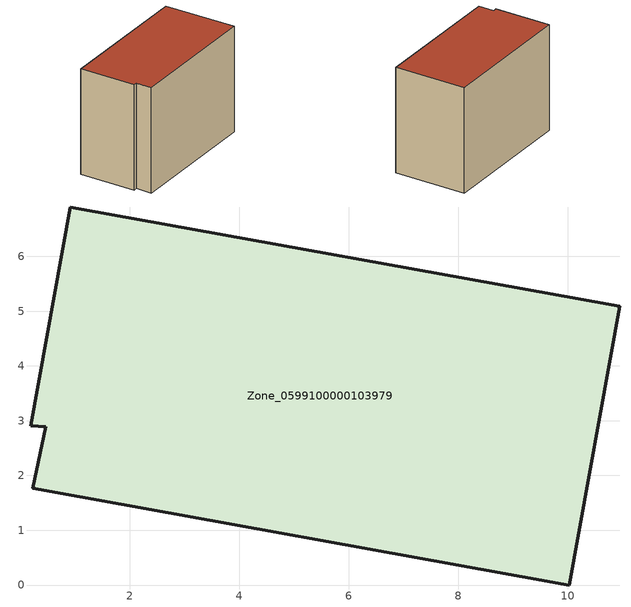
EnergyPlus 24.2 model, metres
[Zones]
Zone_0599100000103979
 floor ground (C_G): 0.47,2.89 0.2,2.91 0.92,6.9 10.95,5.09 10.03,0 0.24,1.77 z0
 wall outside (C_F): 10.03,0 10.95,5.09 0.92,6.9 0.2,2.91 0.47,2.89 0.24,1.77 10.03,0 z0:7.63
 roof outside (C_R): 0.47,2.89 0.24,1.77 10.03,0 10.95,5.09 0.92,6.9 0.2,2.91 z7.63
[BUILDING]
Pand.0599100000103979: North Axis=0; Terrain=City; Loads Convergence Tolerance Value=0.04; Temperature Convergence Tolerance Value=0.4; Solar Distribution=FullExterior; Maximum Number of Warmup Days=25; Minimum Number of Warmup Days=1
[Site:Location]
Rotterdam.The.Hague.AP_ZH_NLD Design_Conditions: Latitude=51.96; Longitude=4.45; Time Zone=1; Elevation=-4.5
[SITE:GROUNDTEMPERATURE:BUILDINGSURFACE]
18, 18, 18, 18, 18, 18, 18, 18, 18, 18, 18, 18
[MATERIAL] Thermal Absorptance=0.9; Solar Absorptance=0.7; Visible Absorptance=0.7
Name | Roughness | Thickness | Conductivity | Density | Specific Heat
G.TC.1992-2005 | MediumSmooth | 0.15 | 0.06 | 540 | 1210
F.TC.1992-2005 | Rough | 0.3 | 0.12 | 1920 | 840
R.TC.1992-2005 | MediumRough | 0.2 | 0.08 | 1500 | 1000
[CONSTRUCTION]
C_G: G.TC.1992-2005
C_F: F.TC.1992-2005
C_R: R.TC.1992-2005
[ZONE]
Zone_0599100000103979: Type=1; Multiplier=1; Ceiling Height=Autocalculate; Volume=Autocalculate; Floor Area=autocalculate; Part of Total Floor Area=Yes
[ZONEINFILTRATION:DESIGNFLOWRATE]
Infil_Zone_0599100000103979: Zone or ZoneList or Space or SpaceList=Zone_0599100000103979; Schedule=AlwaysOn; Design Flow Rate Calculation Method=Flow/Area; Flow Rate per Floor Area=0.0015; Constant Term Coefficient=1; Temperature Term Coefficient=0; Velocity Term Coefficient=0; Velocity Squared Term Coefficient=0
[HVACTEMPLATE:ZONE:IDEALLOADSAIRSYSTEM]
Zone_0599100000103979: Maximum Heating Supply Air Temperature=50; Minimum Cooling Supply Air Temperature=13; Maximum Heating Supply Air Humidity Ratio=0.0156; Minimum Cooling Supply Air Humidity Ratio=0.0077; Heating Limit=NoLimit; Cooling Limit=NoLimit; Dehumidification Control Type=ConstantSensibleHeatRatio; Cooling Sensible Heat Ratio=0.7; Dehumidification Setpoint=60; Humidification Control Type=None; Humidification Setpoint=30; Outdoor Air Method=None; Outdoor Air Flow Rate per Person=0.00944; Outdoor Air Flow Rate per Zone Floor Area=0; Outdoor Air Flow Rate per Zone=0; Demand Controlled Ventilation Type=None; Outdoor Air Economizer Type=NoEconomizer; Heat Recovery Type=None; Sensible Heat Recovery Effectiveness=0.7; Latent Heat Recovery Effectiveness=0.65
[ZONECONTROL:THERMOSTAT]
ThermostatControl_Zone_0599100000103979: Zone or ZoneList=Zone_0599100000103979; Control Type Schedule=DualSetpointControlType; Control 1=Thermostat_Zone_0599100000103979; Temperature Difference Between Cutout And Setpoint=0
[THERMOSTATSETPOINT:DUALSETPOINT]
Thermostat_Zone_0599100000103979: Heating Setpoint Temperature Schedule=HeatingSetpoint_Zone_0599100000103979; Cooling Setpoint Temperature Schedule=CoolingSetpoint_Zone_0599100000103979
[SCHEDULE:COMPACT]
HeatingSetpoint_Zone_0599100000103979: Through: 12/31, For: AllDays, Until: 24:00, 21
CoolingSetpoint_Zone_0599100000103979: Through: 12/31, For: AllDays, Until: 24:00, 24
DualSetpointControlType: Through: 12/31, For: AllDays, Until: 24:00, 4
AlwaysOn: Through: 12/31, For: AllDays, Until: 24:00, 1
